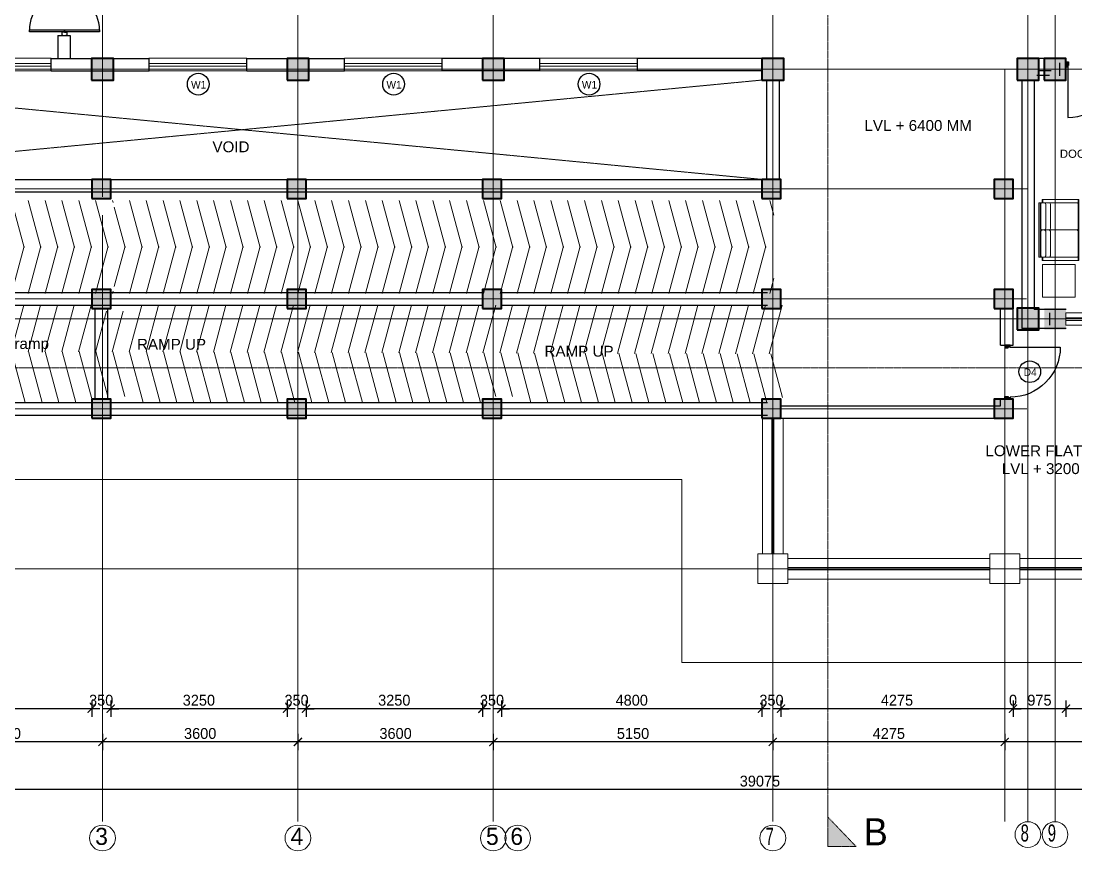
# Model space of a CAD drawing. Header units: inches. Extents: x -3071 to 2534411, y -17796 to 388172.
# Drawn here: x 1731150 to 1750585, y 290800 to 306083 of the extents above; entities that cross this region are included whole.
import ezdxf
from ezdxf.enums import TextEntityAlignment as Align

# ---------------------------------------------------------------- set-up
doc = ezdxf.new("R2010")
doc.units = ezdxf.units.IN
doc.header["$MEASUREMENT"] = 0
for name, pattern in [('ACAD_ISO08W100', [36, 24, -3, 6, -3]), ('DASHDOT2', [12.7, 6.35, -3.175, 0, -3.175]), ('DASHED', [0.75, 0.5, -0.25])]:
    doc.linetypes.add(name, pattern=pattern)
for name, color, linetype, lineweight in [('001-Archi-Opening Tags', 14, 'Continuous', 25), ('002-Archi- Opening', 90, 'Continuous', 25), ('A .4 col', 5, 'Continuous', 40), ('A 0.05 hatch', 252, 'Continuous', 5), ('A 0.09 Furniture', 30, 'Continuous', 5), ('A 0.13 dw', 3, 'Continuous', 13), ('A 0.13 IND DIM', 240, 'Continuous', 13), ('cen', 50, 'ACAD_ISO08W100', 5), ('DIM', 161, 'Continuous', 15), ('dotted line', 1, 'DASHED', 9), ('Grid Tag', 6, 'Continuous', 20), ('p1 walls stone outline', 4, 'Continuous', 30), ('section', 6, 'DASHDOT2', 20), ('text', 7, 'Continuous', 25)]:
    doc.layers.add(name, color=color, linetype=linetype, lineweight=lineweight)
doc.styles.add('AERIAL', font='arial.ttf', dxfattribs={"height": 10})
doc.styles.add('Archi 100', font='GOTHIC.TTF', dxfattribs={"height": 200})
doc.styles.add('CG', font='GOTHIC.TTF', dxfattribs={"height": 40})
doc.styles.get("Standard").update_dxf_attribs({"font": 'GOTHIC.TTF'})
doc.dimstyles.new('Archi 100', dxfattribs={"dimtxt": 200, "dimasz": 150, "dimexe": 150, "dimexo": 300, "dimgap": 50, "dimtad": 1, "dimdec": 0, "dimrnd": 5, "dimzin": 0, "dimdsep": 46, "dimtxsty": 'Archi 100', "dimblk": 'ARCHTICK', "dimcen": 0.09, "dimdle": 150, "dimclrd": 256, "dimclre": 256, "dimclrt": 256, "dimadec": 0, "dimazin": 0, "dimtfac": 1, "dimtdec": 0, "dimtix": 1, "dimtofl": 0, "dimtmove": 0, "dimatfit": 3, "dimfxl": 150, "dimfxlon": 1, "dimtolj": 1, "dimtzin": 0, "dimlwd": -1, "dimlwe": -1, "dimarcsym": 0})

# ---------------------------------------------------------------- blocks, each defined once
blk = doc.blocks.new('W2')
at = {"layer": 'A 0.13 dw'}
for points in [[(143910, 195589), (143910, 195359), (142110, 195359), (142110, 195589)], [(142110, 195446), (143910, 195446), (143910, 195496), (142110, 195496)]]:
    blk.add_lwpolyline(points, close=True, dxfattribs=at)
blk = doc.blocks.new('grid')
at = {"layer": 'Grid Tag', "linetype": 'Continuous', "ltscale": 30}
blk.add_circle((51, 48), 264, dxfattribs=at)
blk.add_attdef('GRID', (-143, -93), '', height=200)
blk = doc.blocks.new('OT DOOR')
for points in [[(-2, 1433), (-644, 1433, 0.014338), (-646, 1396), (-2, 1396)], [(-1, 1433, 0.146678), (1, 1433), (1, 1396), (-1, 1396)], [(3, 1435, 0.146678), (2, 1436), (40, 1436), (40, 1435)], [(644, 1433), (2, 1433), (2, 1396), (646, 1396, 0.014338)], [(-2, 67), (-644, 67, -0.014338), (-646, 104), (-2, 104)], [(-1, 67, -0.146678), (1, 67), (1, 104), (-1, 104)], [(644, 67), (2, 67), (2, 104), (646, 104, -0.014338)], [(3, 65, -0.146678), (2, 64), (40, 64), (40, 65)]]:
    blk.add_lwpolyline(points, format="xyb", close=True)
for points in [[(40, 1500), (40, 1488), (50, 1488), (50, 1437), (-10, 1437), (-10, 1437), (-50, 1437), (-50, 1488), (-40, 1488), (-40, 1500), (40, 1500)], [(40, 0), (40, 12), (50, 12), (50, 63), (-50, 63), (-50, 63), (-50, 63), (-50, 12), (-40, 12), (-40, 0), (40, 0)]]:
    blk.add_lwpolyline(points)
for centre, radius in [((1, 1435), 2.22), ((1, 1435), 0.933), ((1, 65), 2.22), ((1, 65), 0.933)]:
    blk.add_circle(centre, radius)
for centre, start, end in [((0, 1396), 180, 0), ((0, 104), 0, 180)]:
    blk.add_arc(centre, 646, start, end)
blk = doc.blocks.new('*U658')
at = {"ltscale": 100}
for points in [[(5, 50), (5, -50), (55, -50), (55, 15), (40, 15), (40, 50)], [(995, 50), (995, -50), (945, -50), (945, 15), (960, 15), (960, 50)]]:
    blk.add_hatch(color=256, dxfattribs=at).paths.add_polyline_path(points)
blk.add_lwpolyline([(43, 50), (43, 964, -0.414214), (957, 50)], format="xyb", dxfattribs=at)
for points in [[(5, 50), (5, -50), (55, -50), (55, 15), (40, 15), (40, 50)], [(995, 50), (995, -50), (945, -50), (945, 15), (960, 15), (960, 50)]]:
    blk.add_lwpolyline(points, close=True)
blk = doc.blocks.new('sofa 2 person')
at = {"linetype": 'Continuous'}
for points in [[(-562, 62), (-500, 62, 0.414214), (-475, 37), (-25, 37, 0.414214), (0, 62, 0.414214), (25, 37), (475, 37, 0.414214), (500, 62), (562, 62), (562, 737), (-562, 737)], [(-500, 700, -0.414214), (-475, 725), (-25, 725, -0.414214), (0, 700, -0.414214), (25, 725), (475, 725, -0.414214), (500, 700)], [(-500, 187, -0.414214), (-475, 212), (-25, 212, -0.414214), (0, 187, -0.414214), (25, 212), (475, 212, -0.414214), (500, 187)], [(500, 100, 0.414214), (475, 125), (25, 125, 0.414214), (0, 100, 0.414214), (-25, 125), (-475, 125, 0.414214), (-500, 100)]]:
    blk.add_lwpolyline(points, format="xyb", dxfattribs=at)
for points in [[(-562, 62), (-562, 737)], [(500, 700), (500, 700)], [(0, 187), (0, 187)], [(0, 100), (0, 100)], [(500, 187), (500, 187)], [(500, 100), (500, 100)]]:
    blk.add_lwpolyline(points, close=True, dxfattribs=at)
for points in [[(-562, 725), (-500, 725)], [(500, 737), (500, 0), (-500, 0), (-500, 737)], [(0, 700), (0, 62)], [(562, 725), (500, 725)], [(-562, 75), (-500, 75)], [(-500, 25), (500, 25)], [(562, 75), (500, 75)]]:
    blk.add_lwpolyline(points, dxfattribs=at)
blk = doc.blocks.new('window tag')
blk.add_circle((0, 0), 200)
at = {"style": 'Archi 100', "flags": 1}
for tag, p in [('WIDTH', (15, 174.5)), ('HEIGHT', (-4.5, -348.5))]:
    blk.add_attdef(tag, p, '', height=200, dxfattribs=at)
at = {"style": 'Archi 100'}
blk.add_attdef('SYMBOL', text='', height=200, dxfattribs=at).set_placement((8, -10.5), align=Align.MIDDLE_CENTER)
blk = doc.blocks.new('_ArchTick')
at = {"color": 0, "linetype": 'ByBlock', "const_width": 0.15}
blk.add_lwpolyline([(-0.5, -0.5), (0.5, 0.5)], dxfattribs=at)
blk = doc.blocks.new('*D1659')
at = {"transparency": 16777216}
for p, q in [((1750401, 293569), (1750401, 293269)), ((1752201, 293569), (1752201, 293269)), ((1752351, 293419), (1750251, 293419))]:
    blk.add_line(p, q, dxfattribs=at)
at = {"layer": 'Defpoints', "color": 0, "transparency": 16777216}
for p in [(1750401, 300482), (1752201, 300482), (1750401, 293419)]:
    blk.add_point(p, dxfattribs=at)
at = {"transparency": 16777216, "xscale": 150, "yscale": 150, "zscale": 150, "rotation": 180}
blk.add_blockref('_ArchTick', (1750401, 293419), dxfattribs=at)
at = {"transparency": 16777216, "xscale": 150, "yscale": 150, "zscale": 150}
blk.add_blockref('_ArchTick', (1752201, 293419), dxfattribs=at)
at = {"transparency": 16777216, "insert": (1751301, 293574), "char_height": 200, "attachment_point": 5, "style": 'Archi 100'}
blk.add_mtext('\\A1;1800', dxfattribs=at)
blk = doc.blocks.new('*D1660')
at = {"transparency": 16777216}
for p, q in [((1749426, 293569), (1749426, 293269)), ((1750401, 293569), (1750401, 293269)), ((1750551, 293419), (1749276, 293419))]:
    blk.add_line(p, q, dxfattribs=at)
at = {"layer": 'Defpoints', "color": 0, "transparency": 16777216}
for p in [(1750401, 300482), (1749426, 298767), (1749426, 293419)]:
    blk.add_point(p, dxfattribs=at)
at = {"transparency": 16777216, "xscale": 150, "yscale": 150, "zscale": 150, "rotation": 180}
blk.add_blockref('_ArchTick', (1749426, 293419), dxfattribs=at)
at = {"transparency": 16777216, "xscale": 150, "yscale": 150, "zscale": 150}
blk.add_blockref('_ArchTick', (1750401, 293419), dxfattribs=at)
at = {"transparency": 16777216, "insert": (1749913, 293574), "char_height": 200, "attachment_point": 5, "style": 'Archi 100'}
blk.add_mtext('\\A1;975', dxfattribs=at)
blk = doc.blocks.new('*D1661')
at = {"transparency": 16777216}
for p, q in [((1749426, 293569), (1749426, 293269)), ((1749426, 293569), (1749426, 293269)), ((1749426, 293419), (1749276, 293419)), ((1749426, 293419), (1749576, 293419))]:
    blk.add_line(p, q, dxfattribs=at)
at = {"layer": 'Defpoints', "color": 0, "transparency": 16777216}
for p in [(1749426, 298767), (1749426, 298767), (1749426, 293419)]:
    blk.add_point(p, dxfattribs=at)
at = {"transparency": 16777216, "xscale": 150, "yscale": 150, "zscale": 150}
blk.add_blockref('_ArchTick', (1749426, 293419), dxfattribs=at)
at = {"transparency": 16777216, "xscale": 150, "yscale": 150, "zscale": 150, "rotation": 180}
blk.add_blockref('_ArchTick', (1749426, 293419), dxfattribs=at)
at = {"transparency": 16777216, "insert": (1749426, 293574), "char_height": 200, "attachment_point": 5, "style": 'Archi 100'}
blk.add_mtext('\\A1;0', dxfattribs=at)
blk = doc.blocks.new('*D1662')
at = {"transparency": 16777216}
for p, q in [((1745151, 293569), (1745151, 293269)), ((1749426, 293569), (1749426, 293269)), ((1749576, 293419), (1745001, 293419))]:
    blk.add_line(p, q, dxfattribs=at)
at = {"layer": 'Defpoints', "color": 0, "transparency": 16777216}
for p in [(1745151, 298767), (1749426, 298767), (1745151, 293419)]:
    blk.add_point(p, dxfattribs=at)
at = {"transparency": 16777216, "xscale": 150, "yscale": 150, "zscale": 150, "rotation": 180}
blk.add_blockref('_ArchTick', (1745151, 293419), dxfattribs=at)
at = {"transparency": 16777216, "xscale": 150, "yscale": 150, "zscale": 150}
blk.add_blockref('_ArchTick', (1749426, 293419), dxfattribs=at)
at = {"transparency": 16777216, "insert": (1747288, 293574), "char_height": 200, "attachment_point": 5, "style": 'Archi 100'}
blk.add_mtext('\\A1;4275', dxfattribs=at)
blk = doc.blocks.new('*D1663')
at = {"transparency": 16777216}
for p, q in [((1744801, 293569), (1744801, 293269)), ((1745151, 293569), (1745151, 293269)), ((1744801, 293419), (1744651, 293419)), ((1745151, 293419), (1745301, 293419))]:
    blk.add_line(p, q, dxfattribs=at)
at = {"layer": 'Defpoints', "color": 0, "transparency": 16777216}
for p in [(1744801, 298767), (1745151, 298767), (1744801, 293419)]:
    blk.add_point(p, dxfattribs=at)
at = {"transparency": 16777216, "xscale": 150, "yscale": 150, "zscale": 150}
blk.add_blockref('_ArchTick', (1744801, 293419), dxfattribs=at)
at = {"transparency": 16777216, "xscale": 150, "yscale": 150, "zscale": 150, "rotation": 180}
blk.add_blockref('_ArchTick', (1745151, 293419), dxfattribs=at)
at = {"transparency": 16777216, "insert": (1744976, 293574), "char_height": 200, "attachment_point": 5, "style": 'Archi 100'}
blk.add_mtext('\\A1;350', dxfattribs=at)
blk = doc.blocks.new('*D1664')
at = {"transparency": 16777216}
for p, q in [((1740001, 293569), (1740001, 293269)), ((1744801, 293569), (1744801, 293269)), ((1744951, 293419), (1739851, 293419))]:
    blk.add_line(p, q, dxfattribs=at)
at = {"layer": 'Defpoints', "color": 0, "transparency": 16777216}
for p in [(1740001, 298767), (1744801, 298767), (1740001, 293419)]:
    blk.add_point(p, dxfattribs=at)
at = {"transparency": 16777216, "xscale": 150, "yscale": 150, "zscale": 150, "rotation": 180}
blk.add_blockref('_ArchTick', (1740001, 293419), dxfattribs=at)
at = {"transparency": 16777216, "xscale": 150, "yscale": 150, "zscale": 150}
blk.add_blockref('_ArchTick', (1744801, 293419), dxfattribs=at)
at = {"transparency": 16777216, "insert": (1742401, 293574), "char_height": 200, "attachment_point": 5, "style": 'Archi 100'}
blk.add_mtext('\\A1;4800', dxfattribs=at)
blk = doc.blocks.new('*D1665')
at = {"transparency": 16777216}
for p, q in [((1739651, 293569), (1739651, 293269)), ((1740001, 293569), (1740001, 293269)), ((1739651, 293419), (1739501, 293419)), ((1740001, 293419), (1740151, 293419))]:
    blk.add_line(p, q, dxfattribs=at)
at = {"layer": 'Defpoints', "color": 0, "transparency": 16777216}
for p in [(1739651, 298767), (1740001, 298767), (1739651, 293419)]:
    blk.add_point(p, dxfattribs=at)
at = {"transparency": 16777216, "xscale": 150, "yscale": 150, "zscale": 150}
blk.add_blockref('_ArchTick', (1739651, 293419), dxfattribs=at)
at = {"transparency": 16777216, "xscale": 150, "yscale": 150, "zscale": 150, "rotation": 180}
blk.add_blockref('_ArchTick', (1740001, 293419), dxfattribs=at)
at = {"transparency": 16777216, "insert": (1739826, 293574), "char_height": 200, "attachment_point": 5, "style": 'Archi 100'}
blk.add_mtext('\\A1;350', dxfattribs=at)
blk = doc.blocks.new('*D1666')
at = {"transparency": 16777216}
for p, q in [((1736401, 293569), (1736401, 293269)), ((1739651, 293569), (1739651, 293269)), ((1739801, 293419), (1736251, 293419))]:
    blk.add_line(p, q, dxfattribs=at)
at = {"layer": 'Defpoints', "color": 0, "transparency": 16777216}
for p in [(1736401, 298767), (1739651, 298767), (1736401, 293419)]:
    blk.add_point(p, dxfattribs=at)
at = {"transparency": 16777216, "xscale": 150, "yscale": 150, "zscale": 150, "rotation": 180}
blk.add_blockref('_ArchTick', (1736401, 293419), dxfattribs=at)
at = {"transparency": 16777216, "xscale": 150, "yscale": 150, "zscale": 150}
blk.add_blockref('_ArchTick', (1739651, 293419), dxfattribs=at)
at = {"transparency": 16777216, "insert": (1738026, 293574), "char_height": 200, "attachment_point": 5, "style": 'Archi 100'}
blk.add_mtext('\\A1;3250', dxfattribs=at)
blk = doc.blocks.new('*D1667')
at = {"transparency": 16777216}
for p, q in [((1736051, 293569), (1736051, 293269)), ((1736401, 293569), (1736401, 293269)), ((1736051, 293419), (1735901, 293419)), ((1736401, 293419), (1736551, 293419))]:
    blk.add_line(p, q, dxfattribs=at)
at = {"layer": 'Defpoints', "color": 0, "transparency": 16777216}
for p in [(1736051, 298767), (1736401, 298767), (1736051, 293419)]:
    blk.add_point(p, dxfattribs=at)
at = {"transparency": 16777216, "xscale": 150, "yscale": 150, "zscale": 150}
blk.add_blockref('_ArchTick', (1736051, 293419), dxfattribs=at)
at = {"transparency": 16777216, "xscale": 150, "yscale": 150, "zscale": 150, "rotation": 180}
blk.add_blockref('_ArchTick', (1736401, 293419), dxfattribs=at)
at = {"transparency": 16777216, "insert": (1736226, 293574), "char_height": 200, "attachment_point": 5, "style": 'Archi 100'}
blk.add_mtext('\\A1;350', dxfattribs=at)
blk = doc.blocks.new('*D1668')
at = {"transparency": 16777216}
for p, q in [((1732801, 293569), (1732801, 293269)), ((1736051, 293569), (1736051, 293269)), ((1736201, 293419), (1732651, 293419))]:
    blk.add_line(p, q, dxfattribs=at)
at = {"layer": 'Defpoints', "color": 0, "transparency": 16777216}
for p in [(1732801, 298767), (1736051, 298767), (1732801, 293419)]:
    blk.add_point(p, dxfattribs=at)
at = {"transparency": 16777216, "xscale": 150, "yscale": 150, "zscale": 150, "rotation": 180}
blk.add_blockref('_ArchTick', (1732801, 293419), dxfattribs=at)
at = {"transparency": 16777216, "xscale": 150, "yscale": 150, "zscale": 150}
blk.add_blockref('_ArchTick', (1736051, 293419), dxfattribs=at)
at = {"transparency": 16777216, "insert": (1734426, 293574), "char_height": 200, "attachment_point": 5, "style": 'Archi 100'}
blk.add_mtext('\\A1;3250', dxfattribs=at)
blk = doc.blocks.new('*D1669')
at = {"transparency": 16777216}
for p, q in [((1732451, 293569), (1732451, 293269)), ((1732801, 293569), (1732801, 293269)), ((1732451, 293419), (1732301, 293419)), ((1732801, 293419), (1732951, 293419))]:
    blk.add_line(p, q, dxfattribs=at)
at = {"layer": 'Defpoints', "color": 0, "transparency": 16777216}
for p in [(1732451, 298767), (1732801, 298767), (1732451, 293419)]:
    blk.add_point(p, dxfattribs=at)
at = {"transparency": 16777216, "xscale": 150, "yscale": 150, "zscale": 150}
blk.add_blockref('_ArchTick', (1732451, 293419), dxfattribs=at)
at = {"transparency": 16777216, "xscale": 150, "yscale": 150, "zscale": 150, "rotation": 180}
blk.add_blockref('_ArchTick', (1732801, 293419), dxfattribs=at)
at = {"transparency": 16777216, "insert": (1732626, 293574), "char_height": 200, "attachment_point": 5, "style": 'Archi 100'}
blk.add_mtext('\\A1;350', dxfattribs=at)
blk = doc.blocks.new('*D1670')
at = {"transparency": 16777216}
for p, q in [((1728051, 293569), (1728051, 293269)), ((1732451, 293569), (1732451, 293269)), ((1732601, 293419), (1727901, 293419))]:
    blk.add_line(p, q, dxfattribs=at)
at = {"layer": 'Defpoints', "color": 0, "transparency": 16777216}
for p in [(1728051, 298767), (1732451, 298767), (1728051, 293419)]:
    blk.add_point(p, dxfattribs=at)
at = {"transparency": 16777216, "xscale": 150, "yscale": 150, "zscale": 150, "rotation": 180}
blk.add_blockref('_ArchTick', (1728051, 293419), dxfattribs=at)
at = {"transparency": 16777216, "xscale": 150, "yscale": 150, "zscale": 150}
blk.add_blockref('_ArchTick', (1732451, 293419), dxfattribs=at)
at = {"transparency": 16777216, "insert": (1730251, 293574), "char_height": 200, "attachment_point": 5, "style": 'Archi 100'}
blk.add_mtext('\\A1;4400', dxfattribs=at)
blk = doc.blocks.new('*D1677')
at = {"transparency": 16777216}
for p, q in [((1749275, 292956), (1749275, 292656)), ((1753300, 292956), (1753300, 292656)), ((1753450, 292806), (1749125, 292806))]:
    blk.add_line(p, q, dxfattribs=at)
at = {"layer": 'Defpoints', "color": 0, "transparency": 16777216}
for p in [(1749275, 295997), (1753300, 295997), (1749275, 292806)]:
    blk.add_point(p, dxfattribs=at)
at = {"transparency": 16777216, "xscale": 150, "yscale": 150, "zscale": 150, "rotation": 180}
blk.add_blockref('_ArchTick', (1749275, 292806), dxfattribs=at)
at = {"transparency": 16777216, "xscale": 150, "yscale": 150, "zscale": 150}
blk.add_blockref('_ArchTick', (1753300, 292806), dxfattribs=at)
at = {"transparency": 16777216, "insert": (1751288, 292961), "char_height": 200, "attachment_point": 5, "style": 'Archi 100'}
blk.add_mtext('\\A1;4025', dxfattribs=at)
blk = doc.blocks.new('*D1678')
at = {"transparency": 16777216}
for p, q in [((1745000, 292956), (1745000, 292656)), ((1749275, 292956), (1749275, 292656)), ((1749425, 292806), (1744850, 292806))]:
    blk.add_line(p, q, dxfattribs=at)
at = {"layer": 'Defpoints', "color": 0, "transparency": 16777216}
for p in [(1745000, 295997), (1749275, 295997), (1745000, 292806)]:
    blk.add_point(p, dxfattribs=at)
at = {"transparency": 16777216, "xscale": 150, "yscale": 150, "zscale": 150, "rotation": 180}
blk.add_blockref('_ArchTick', (1745000, 292806), dxfattribs=at)
at = {"transparency": 16777216, "xscale": 150, "yscale": 150, "zscale": 150}
blk.add_blockref('_ArchTick', (1749275, 292806), dxfattribs=at)
at = {"transparency": 16777216, "insert": (1747138, 292961), "char_height": 200, "attachment_point": 5, "style": 'Archi 100'}
blk.add_mtext('\\A1;4275', dxfattribs=at)
blk = doc.blocks.new('*D1679')
at = {"transparency": 16777216}
for p, q in [((1739850, 292956), (1739850, 292656)), ((1745000, 292956), (1745000, 292656)), ((1745150, 292806), (1739700, 292806))]:
    blk.add_line(p, q, dxfattribs=at)
at = {"layer": 'Defpoints', "color": 0, "transparency": 16777216}
for p in [(1739850, 295997), (1745000, 295997), (1739850, 292806)]:
    blk.add_point(p, dxfattribs=at)
at = {"transparency": 16777216, "xscale": 150, "yscale": 150, "zscale": 150, "rotation": 180}
blk.add_blockref('_ArchTick', (1739850, 292806), dxfattribs=at)
at = {"transparency": 16777216, "xscale": 150, "yscale": 150, "zscale": 150}
blk.add_blockref('_ArchTick', (1745000, 292806), dxfattribs=at)
at = {"transparency": 16777216, "insert": (1742425, 292961), "char_height": 200, "attachment_point": 5, "style": 'Archi 100'}
blk.add_mtext('\\A1;5150', dxfattribs=at)
blk = doc.blocks.new('*D1680')
at = {"transparency": 16777216}
for p, q in [((1736250, 292956), (1736250, 292656)), ((1739850, 292956), (1739850, 292656)), ((1740000, 292806), (1736100, 292806))]:
    blk.add_line(p, q, dxfattribs=at)
at = {"layer": 'Defpoints', "color": 0, "transparency": 16777216}
for p in [(1736250, 295997), (1739850, 295997), (1736250, 292806)]:
    blk.add_point(p, dxfattribs=at)
at = {"transparency": 16777216, "xscale": 150, "yscale": 150, "zscale": 150, "rotation": 180}
blk.add_blockref('_ArchTick', (1736250, 292806), dxfattribs=at)
at = {"transparency": 16777216, "xscale": 150, "yscale": 150, "zscale": 150}
blk.add_blockref('_ArchTick', (1739850, 292806), dxfattribs=at)
at = {"transparency": 16777216, "insert": (1738050, 292961), "char_height": 200, "attachment_point": 5, "style": 'Archi 100'}
blk.add_mtext('\\A1;3600', dxfattribs=at)
blk = doc.blocks.new('*D1681')
at = {"transparency": 16777216}
for p, q in [((1732650, 292956), (1732650, 292656)), ((1736250, 292956), (1736250, 292656)), ((1736400, 292806), (1732500, 292806))]:
    blk.add_line(p, q, dxfattribs=at)
at = {"layer": 'Defpoints', "color": 0, "transparency": 16777216}
for p in [(1732650, 295997), (1736250, 295997), (1732650, 292806)]:
    blk.add_point(p, dxfattribs=at)
at = {"transparency": 16777216, "xscale": 150, "yscale": 150, "zscale": 150, "rotation": 180}
blk.add_blockref('_ArchTick', (1732650, 292806), dxfattribs=at)
at = {"transparency": 16777216, "xscale": 150, "yscale": 150, "zscale": 150}
blk.add_blockref('_ArchTick', (1736250, 292806), dxfattribs=at)
at = {"transparency": 16777216, "insert": (1734450, 292961), "char_height": 200, "attachment_point": 5, "style": 'Archi 100'}
blk.add_mtext('\\A1;3600', dxfattribs=at)
blk = doc.blocks.new('*D1682')
at = {"transparency": 16777216}
for p, q in [((1729050, 292956), (1729050, 292656)), ((1732650, 292956), (1732650, 292656)), ((1732800, 292806), (1728900, 292806))]:
    blk.add_line(p, q, dxfattribs=at)
at = {"layer": 'Defpoints', "color": 0, "transparency": 16777216}
for p in [(1729050, 295997), (1732650, 295997), (1729050, 292806)]:
    blk.add_point(p, dxfattribs=at)
at = {"transparency": 16777216, "xscale": 150, "yscale": 150, "zscale": 150, "rotation": 180}
blk.add_blockref('_ArchTick', (1729050, 292806), dxfattribs=at)
at = {"transparency": 16777216, "xscale": 150, "yscale": 150, "zscale": 150}
blk.add_blockref('_ArchTick', (1732650, 292806), dxfattribs=at)
at = {"transparency": 16777216, "insert": (1730850, 292961), "char_height": 200, "attachment_point": 5, "style": 'Archi 100'}
blk.add_mtext('\\A1;3600', dxfattribs=at)
blk = doc.blocks.new('*D1274')
at = {"transparency": 16777216}
for p, q in [((1764450, 291929), (1725076, 291929)), ((1725226, 292079), (1725226, 291779)), ((1764300, 292079), (1764300, 291779))]:
    blk.add_line(p, q, dxfattribs=at)
at = {"layer": 'Defpoints', "color": 0, "transparency": 16777216}
for p in [(1764300, 300397), (1725226, 298742), (1725226, 291929)]:
    blk.add_point(p, dxfattribs=at)
at = {"transparency": 16777216, "xscale": 150, "yscale": 150, "zscale": 150, "rotation": 180}
blk.add_blockref('_ArchTick', (1725226, 291929), dxfattribs=at)
at = {"transparency": 16777216, "xscale": 150, "yscale": 150, "zscale": 150}
blk.add_blockref('_ArchTick', (1764300, 291929), dxfattribs=at)
at = {"transparency": 16777216, "insert": (1744763, 292084), "char_height": 200, "attachment_point": 5, "style": 'Archi 100'}
blk.add_mtext('\\A1;39075', dxfattribs=at)

msp = doc.modelspace()

# ---------------------------------------------------------------- hatches: boundary and pattern name
at = {"layer": 'A .4 col', "linetype": 'Continuous'}
h = msp.add_hatch(color=256, dxfattribs=at)
h.dxf.hatch_style = 1
h.paths.add_polyline_path([(1732450.46, 304996.78), (1732850.46, 304996.78), (1732850.46, 305396.78), (1732450.46, 305396.78)])
h = msp.add_hatch(color=256, dxfattribs=at)
h.dxf.hatch_style = 1
h.paths.add_polyline_path([(1736050.46, 304996.78), (1736450.46, 304996.78), (1736450.46, 305396.78), (1736050.46, 305396.78)])
h = msp.add_hatch(color=256, dxfattribs=at)
h.dxf.hatch_style = 1
h.paths.add_polyline_path([(1739650.46, 304996.78), (1740050.46, 304996.78), (1740050.46, 305396.78), (1739650.46, 305396.78)])
h = msp.add_hatch(color=256, dxfattribs=at)
h.dxf.hatch_style = 1
h.paths.add_polyline_path([(1744800.46, 304996.78), (1745200.46, 304996.78), (1745200.46, 305396.78), (1744800.46, 305396.78)])
h = msp.add_hatch(color=256, dxfattribs=at)
h.dxf.hatch_style = 1
h.paths.add_polyline_path([(1749500.46, 304996.78), (1749900.46, 304996.78), (1749900.46, 305396.78), (1749500.46, 305396.78)])
h = msp.add_hatch(color=256, dxfattribs=at)
h.dxf.hatch_style = 1
h.paths.add_polyline_path([(1750000.46, 304996.78), (1750400.46, 304996.78), (1750400.46, 305396.78), (1750000.46, 305396.78)])
h = msp.add_hatch(color=256, dxfattribs=at)
h.dxf.hatch_style = 1
h.paths.add_polyline_path([(1732450.61, 302816.78), (1732800.61, 302816.78), (1732800.61, 303166.78), (1732450.61, 303166.78)])
h = msp.add_hatch(color=256, dxfattribs=at)
h.dxf.hatch_style = 1
h.paths.add_polyline_path([(1736050.61, 302816.78), (1736400.61, 302816.78), (1736400.61, 303166.78), (1736050.61, 303166.78)])
h = msp.add_hatch(color=256, dxfattribs=at)
h.dxf.hatch_style = 1
h.paths.add_polyline_path([(1739650.61, 302816.78), (1740000.61, 302816.78), (1740000.61, 303166.78), (1739650.61, 303166.78)])
h = msp.add_hatch(color=256, dxfattribs=at)
h.dxf.hatch_style = 1
h.paths.add_polyline_path([(1744800.61, 302816.78), (1745150.61, 302816.78), (1745150.61, 303166.78), (1744800.61, 303166.78)])
h = msp.add_hatch(color=256, dxfattribs=at)
h.dxf.hatch_style = 1
h.paths.add_polyline_path([(1749075.61, 302816.78), (1749425.61, 302816.78), (1749425.61, 303166.78), (1749075.61, 303166.78)])
h = msp.add_hatch(color=256, dxfattribs=at)
h.dxf.hatch_style = 1
h.paths.add_polyline_path([(1732450.61, 300791.78), (1732800.61, 300791.78), (1732800.61, 301141.78), (1732450.61, 301141.78)])
h = msp.add_hatch(color=256, dxfattribs=at)
h.dxf.hatch_style = 1
h.paths.add_polyline_path([(1736050.61, 300791.78), (1736400.61, 300791.78), (1736400.61, 301141.78), (1736050.61, 301141.78)])
h = msp.add_hatch(color=256, dxfattribs=at)
h.dxf.hatch_style = 1
h.paths.add_polyline_path([(1739650.61, 300791.78), (1740000.61, 300791.78), (1740000.61, 301141.78), (1739650.61, 301141.78)])
h = msp.add_hatch(color=256, dxfattribs=at)
h.dxf.hatch_style = 1
h.paths.add_polyline_path([(1744800.61, 300791.78), (1745150.61, 300791.78), (1745150.61, 301141.78), (1744800.61, 301141.78)])
h = msp.add_hatch(color=256, dxfattribs=at)
h.dxf.hatch_style = 1
h.paths.add_polyline_path([(1749075.61, 300791.78), (1749425.61, 300791.78), (1749425.61, 301141.78), (1749075.61, 301141.78)])
h = msp.add_hatch(color=256, dxfattribs=at)
h.dxf.hatch_style = 1
h.paths.add_polyline_path([(1749500.46, 300396.79), (1749900.46, 300396.79), (1749900.46, 300796.79), (1749500.46, 300796.79)])
h = msp.add_hatch(color=256, dxfattribs=at)
h.dxf.hatch_style = 1
h.paths.add_polyline_path([(1750000.46, 300396.79), (1750400.46, 300396.79), (1750400.46, 300796.79), (1750000.46, 300796.79)])
h = msp.add_hatch(color=256, dxfattribs=at)
h.dxf.hatch_style = 1
h.paths.add_polyline_path([(1732450.61, 298766.79), (1732800.61, 298766.79), (1732800.61, 299116.79), (1732450.61, 299116.79)])
h = msp.add_hatch(color=256, dxfattribs=at)
h.dxf.hatch_style = 1
h.paths.add_polyline_path([(1736050.61, 298766.79), (1736400.61, 298766.79), (1736400.61, 299116.79), (1736050.61, 299116.79)])
h = msp.add_hatch(color=256, dxfattribs=at)
h.dxf.hatch_style = 1
h.paths.add_polyline_path([(1739650.61, 298766.79), (1740000.61, 298766.79), (1740000.61, 299116.79), (1739650.61, 299116.79)])
h = msp.add_hatch(color=256, dxfattribs=at)
h.dxf.hatch_style = 1
h.paths.add_polyline_path([(1744800.61, 298766.79), (1745150.61, 298766.79), (1745150.61, 299116.79), (1744800.61, 299116.79)])
h = msp.add_hatch(color=256, dxfattribs=at)
h.dxf.hatch_style = 1
h.paths.add_polyline_path([(1749075.61, 298766.79), (1749425.61, 298766.79), (1749425.61, 299116.79), (1749075.61, 299116.79)])
at = {"layer": 'A 0.05 hatch'}
h = msp.add_hatch(dxfattribs=at)
h.set_pattern_fill('_USER', color=256, scale=300, angle=285, style=0, pattern_type=0)
h.set_pattern_definition([(105, (1895655.64, 448544.05), (-289.77775, -77.6457), [])])
h.paths.add_polyline_path([(1733070.43, 302779.9), (1733070.43, 302654.89), (1732845.43, 302654.89), (1732845.43, 302779.9), (1727715.42, 302779.9), (1727715.42, 301909.9), (1745020.43, 301909.9), (1745020.43, 302779.9)])
h = msp.add_hatch(dxfattribs=at)
h.set_pattern_fill('_USER', color=256, scale=300, angle=285, style=0, pattern_type=0)
h.set_pattern_definition([(255, (1895655.64, 155302.64), (-289.77775, 77.6457), [])])
h.paths.add_polyline_path([(1733070.43, 301066.79), (1733070.43, 301191.79), (1732845.43, 301191.79), (1732845.43, 301066.79), (1727715.42, 301066.79), (1727715.42, 301936.79), (1745020.43, 301936.79), (1745020.43, 301066.79)])
h = msp.add_hatch(dxfattribs=at)
h.set_pattern_fill('_USER', color=256, scale=300, angle=285, style=0, pattern_type=0)
h.set_pattern_definition([(75, (1727857.77, 299976.8), (289.778, -77.6457), [])])
h.paths.add_polyline_path([(1732850.61, 300851.51), (1732850.61, 300741.79), (1732625.61, 300741.79), (1732625.61, 300851.52), (1727872.77, 300851.79), (1727872.77, 300006.79), (1745177.77, 299954.29), (1745177.77, 300850.81), (1733182.77, 300851.49), (1733182.77, 300741.79), (1732957.77, 300741.79), (1732957.77, 300851.5)])
h = msp.add_hatch(dxfattribs=at)
h.set_pattern_fill('_USER', color=256, scale=300, angle=285, style=0, pattern_type=0)
h.set_pattern_definition([(285, (1727857.77, 300039.56), (289.778, 77.6457), [])])
h.paths.add_polyline_path([(1739877.77, 299166.79), (1740327.77, 299166.79), (1740327.77, 299056.79), (1745177.77, 299056.79), (1745177.77, 299954.29), (1727872.77, 300009.56), (1727872.77, 299056.79), (1732677.77, 299056.79), (1732677.77, 299166.79), (1733127.77, 299166.79), (1733127.77, 299056.79), (1739877.77, 299056.79)])
at = {"layer": 'section'}
msp.add_hatch(color=256, dxfattribs=at).paths.add_polyline_path([(1746535.21, 290880.84), (1746012.87, 290880.84), (1746012.87, 291424.44)])

# ---------------------------------------------------------------- linework, layer by layer
at = {"layer": 'A .4 col', "linetype": 'Continuous'}
for points in [[(1732450.46, 304996.78), (1732850.46, 304996.78), (1732850.46, 305396.78), (1732450.46, 305396.78)], [(1736050.46, 304996.78), (1736450.46, 304996.78), (1736450.46, 305396.78), (1736050.46, 305396.78)], [(1739650.46, 304996.78), (1740050.46, 304996.78), (1740050.46, 305396.78), (1739650.46, 305396.78)], [(1744800.46, 304996.78), (1745200.46, 304996.78), (1745200.46, 305396.78), (1744800.46, 305396.78)], [(1749500.46, 304996.78), (1749900.46, 304996.78), (1749900.46, 305396.78), (1749500.46, 305396.78)], [(1750000.46, 304996.78), (1750400.46, 304996.78), (1750400.46, 305396.78), (1750000.46, 305396.78)], [(1750000.46, 304996.78), (1750400.46, 304996.78), (1750400.46, 305396.78), (1750000.46, 305396.78)], [(1732450.61, 302816.78), (1732800.61, 302816.78), (1732800.61, 303166.78), (1732450.61, 303166.78)], [(1736050.61, 302816.78), (1736400.61, 302816.78), (1736400.61, 303166.78), (1736050.61, 303166.78)], [(1739650.61, 302816.78), (1740000.61, 302816.78), (1740000.61, 303166.78), (1739650.61, 303166.78)], [(1744800.61, 302816.78), (1745150.61, 302816.78), (1745150.61, 303166.78), (1744800.61, 303166.78)], [(1749075.61, 302816.78), (1749425.61, 302816.78), (1749425.61, 303166.78), (1749075.61, 303166.78)], [(1732450.61, 300791.78), (1732800.61, 300791.78), (1732800.61, 301141.78), (1732450.61, 301141.78)], [(1736050.61, 300791.78), (1736400.61, 300791.78), (1736400.61, 301141.78), (1736050.61, 301141.78)], [(1739650.61, 300791.78), (1740000.61, 300791.78), (1740000.61, 301141.78), (1739650.61, 301141.78)], [(1744800.61, 300791.78), (1745150.61, 300791.78), (1745150.61, 301141.78), (1744800.61, 301141.78)], [(1749075.61, 300791.78), (1749425.61, 300791.78), (1749425.61, 301141.78), (1749075.61, 301141.78)], [(1749500.46, 300396.79), (1749900.46, 300396.79), (1749900.46, 300796.79), (1749500.46, 300796.79)], [(1732450.61, 298766.79), (1732800.61, 298766.79), (1732800.61, 299116.79), (1732450.61, 299116.79)], [(1736050.61, 298766.79), (1736400.61, 298766.79), (1736400.61, 299116.79), (1736050.61, 299116.79)], [(1739650.61, 298766.79), (1740000.61, 298766.79), (1740000.61, 299116.79), (1739650.61, 299116.79)], [(1744800.61, 298766.79), (1745150.61, 298766.79), (1745150.61, 299116.79), (1744800.61, 299116.79)], [(1749075.61, 298766.79), (1749425.61, 298766.79), (1749425.61, 299116.79), (1749075.61, 299116.79)]]:
    msp.add_lwpolyline(points, close=True, dxfattribs=at)
at = {"layer": 'A 0.09 Furniture', "linetype": 'Continuous'}
msp.add_lwpolyline([(1749968.29, 301000.78), (1749968.29, 301600.78), (1750568.29, 301600.78), (1750568.29, 301000.78)], close=True, dxfattribs=at)
at = {"layer": 'cen', "ltscale": 2}
for p, q in [((1732650.46, 317019.35), (1732650.46, 302846.78)), ((1736250.46, 317019.35), (1736250.46, 291342.14)), ((1739850.46, 317019.35), (1739850.46, 291342.14)), ((1745000.46, 317019.35), (1745000.46, 291342.14)), ((1749700.46, 317019.35), (1749700.46, 291342.14)), ((1750200.46, 317019.35), (1750200.46, 291342.14)), ((1768615.46, 305196.78), (1720935.46, 305196.78)), ((1749275.46, 305196.78), (1749275.46, 291342.14)), ((1749703.38, 302991.78), (1724678.57, 302991.78)), ((1732650.46, 302506.78), (1732650.46, 291342.14)), ((1749675.61, 300966.79), (1724678.57, 300966.79)), ((1768615.46, 300596.79), (1720935.46, 300596.79)), ((1749680.61, 298941.79), (1724678.57, 298941.79)), ((1757175.46, 295996.79), (1720935.46, 295996.79))]:
    msp.add_line(p, q, dxfattribs=at)
at = {"layer": 'DIM'}
for p, q in [((1744810.46, 296271.79), (1744810.46, 298766.79)), ((1745190.46, 296271.79), (1745190.46, 298766.79)), ((1749000.46, 296186.74), (1745275.46, 296186.79)), ((1753025.46, 296186.79), (1749550.46, 296186.79)), ((1749000.46, 295806.74), (1745275.46, 295806.79)), ((1753025.46, 295806.79), (1749550.46, 295806.79))]:
    msp.add_line(p, q, dxfattribs=at)
msp.add_lwpolyline([(1744980.46, 298766.79), (1744980.46, 296271.79), (1745020.46, 296271.79), (1745020.46, 298766.79)], dxfattribs=at)
for points in [[(1744725.46, 295721.79), (1745275.46, 295721.79), (1745275.46, 296271.79), (1744725.46, 296271.79)], [(1749000.46, 295721.79), (1749550.46, 295721.79), (1749550.46, 296271.79), (1749000.46, 296271.79)], [(1749000.46, 295976.74), (1749000.46, 296016.74), (1745275.46, 296016.79), (1745275.46, 295976.79)], [(1753025.46, 295976.79), (1753025.46, 296016.79), (1749550.46, 296016.79), (1749550.46, 295976.79)]]:
    msp.add_lwpolyline(points, close=True, dxfattribs=at)
at = {"layer": 'dotted line', "linetype": 'Continuous', "ltscale": 1000}
msp.add_lwpolyline([(1749900.46, 313712.56), (1765115.46, 313712.56), (1765115.46, 294266.74), (1743325.46, 294266.74), (1743325.46, 297641.79), (1724123.66, 297641.79), (1724123.66, 313711.79), (1744800.46, 313711.79)], dxfattribs=at)
at = {"layer": 'p1 walls stone outline'}
for p, q in [((1731825.46, 305815.15), (1732055.46, 305815.15)), ((1731825.46, 305815.15), (1731825.46, 305396.78)), ((1732055.46, 305815.15), (1732055.46, 305396.78)), ((1731706.96, 305396.78), (1733507.08, 305396.78)), ((1731706.96, 305166.78), (1731706.96, 305396.78)), ((1733506.96, 305167.02), (1733506.96, 305396.78)), ((1735306.96, 305396.78), (1736050.46, 305396.78)), ((1735306.96, 305166.78), (1735306.96, 305396.78)), ((1735351.02, 305396.78), (1737106.96, 305396.78)), ((1737106.96, 305166.78), (1737106.96, 305396.78)), ((1740707.08, 305396.78), (1738906.96, 305396.78)), ((1738906.96, 305166.78), (1738906.96, 305396.78)), ((1740706.96, 305167.02), (1740706.96, 305396.78)), ((1744800.46, 305396.78), (1742506.96, 305396.78)), ((1742506.96, 305166.78), (1742506.96, 305396.78)), ((1750130.31, 305396.78), (1749900.46, 305396.78)), ((1750000.46, 305396.78), (1750000.46, 305166.78)), ((1731706.96, 305166.78), (1733507.08, 305166.78)), ((1735306.96, 305166.78), (1736050.46, 305166.78)), ((1735351.02, 305166.78), (1737106.96, 305166.78)), ((1740707.08, 305166.78), (1738906.96, 305166.78)), ((1744800.46, 305166.78), (1742506.96, 305166.78)), ((1750130.31, 305166.78), (1749898.6, 305166.78)), ((1750287.09, 305076.85), (1750287.09, 305311.78)), ((1744885.46, 304996.78), (1744885.46, 303166.78)), ((1745115.46, 304996.78), (1745115.46, 303166.78)), ((1749585.46, 304996.78), (1749585.46, 300421.78)), ((1749815.46, 304996.78), (1749815.46, 300771.78)), ((1750100.46, 305081.78), (1749862.96, 305081.78)), ((1725310.61, 303166.78), (1745150.61, 303166.78)), ((1725540.61, 302936.78), (1745150.61, 302936.78)), ((1732510.61, 302816.78), (1732510.61, 302816.78)), ((1732740.61, 302816.78), (1732510.61, 302816.78)), ((1732740.61, 302816.78), (1732510.61, 302816.78)), ((1732740.61, 302816.78), (1732740.61, 302816.78)), ((1725540.61, 301081.79), (1734900.61, 301081.79)), ((1732800.61, 301081.79), (1739650.61, 301081.79)), ((1740000.61, 301081.78), (1741200.61, 301081.78)), ((1740000.61, 301081.78), (1744800.61, 301081.78)), ((1743225.49, 301081.79), (1744900.61, 301081.78)), ((1743225.49, 301081.79), (1744800.61, 301081.78)), ((1725540.61, 300851.79), (1734900.61, 300851.79)), ((1732800.61, 300851.79), (1739650.61, 300851.79)), ((1740000.61, 300851.78), (1744800.61, 300851.78)), ((1743225.49, 300851.79), (1744900.61, 300851.78)), ((1732510.61, 300791.78), (1732510.61, 299116.79)), ((1732740.61, 300791.78), (1732740.61, 299116.79)), ((1750405.73, 300771.78), (1749815.46, 300771.78)), ((1750100.46, 300711.78), (1750100.46, 300481.78)), ((1750405.73, 300421.78), (1749585.46, 300421.78)), ((1749195.61, 300117.01), (1749425.61, 300117.01)), ((1749195.61, 299116.79), (1749425.61, 299116.79)), ((1725540.61, 299056.79), (1744900.61, 299056.79)), ((1725625.61, 298826.79), (1744900.61, 298826.79))]:
    msp.add_line(p, q, dxfattribs=at)
for points in [[(1749195.61, 300117.01), (1749195.61, 300796.79)], [(1749425.61, 300117.01), (1749425.61, 300796.79)], [(1745150.61, 298766.79), (1749425.61, 298766.79), (1749425.61, 299116.79)], [(1745150.61, 298996.79), (1749195.61, 298996.79), (1749195.61, 299116.79)]]:
    msp.add_lwpolyline(points, dxfattribs=at)
at = {"layer": 'section'}
for p, q in [((1746012.87, 316795.25), (1746012.87, 290880.84)), ((1744800.46, 304996.78), (1725628.38, 303166.78)), ((1725650.46, 304996.78), (1744800.61, 303166.78)), ((1720609.78, 299697.46), (1768603.56, 299697.46)), ((1746535.21, 290880.84), (1746012.87, 291424.44)), ((1746012.87, 290880.84), (1746535.21, 290880.84))]:
    msp.add_line(p, q, dxfattribs=at)

# ---------------------------------------------------------------- block references
ref = msp.add_blockref('grid', (1749654.24, 291056.53), dxfattribs=dict(xscale=0.8987445155798923, yscale=0.8987445155798923, zscale=0.8987445155798923))
ref.add_attrib('GRID', '8', (1749565.7, 290972.75), dxfattribs={"height": 314.56, "width": 0.65})
ref = msp.add_blockref('grid', (1750154.24, 291056.53), dxfattribs=dict(xscale=0.8987445155798923, yscale=0.8987445155798923, zscale=0.8987445155798923))
ref.add_attrib('GRID', '9', (1750065.7, 290972.75), dxfattribs={"height": 314.56, "width": 0.65})
ref = msp.add_blockref('grid', (1732604.23, 290994.09), dxfattribs=dict(xscale=0.8987445155798923, yscale=0.8987445155798923, zscale=0.8987445155798923))
ref.add_attrib('GRID', '3', (1732515.7, 290910.31), dxfattribs={"height": 314.56})
ref = msp.add_blockref('grid', (1736204.23, 290994.09), dxfattribs=dict(xscale=0.8987445155798923, yscale=0.8987445155798923, zscale=0.8987445155798923))
ref.add_attrib('GRID', '4', (1736115.7, 290910.31), dxfattribs={"height": 314.56})
ref = msp.add_blockref('grid', (1739804.23, 290994.09), dxfattribs=dict(xscale=0.8987445155798923, yscale=0.8987445155798923, zscale=0.8987445155798923))
ref.add_attrib('GRID', '5', (1739715.7, 290910.31), dxfattribs={"height": 314.56})
ref = msp.add_blockref('grid', (1740254.23, 290994.09), dxfattribs=dict(xscale=0.8987445155798923, yscale=0.8987445155798923, zscale=0.8987445155798923))
ref.add_attrib('GRID', '6', (1740165.7, 290910.31), dxfattribs={"height": 314.56})
ref = msp.add_blockref('grid', (1744954.24, 290994.09), dxfattribs=dict(xscale=0.8987445155798923, yscale=0.8987445155798923, zscale=0.8987445155798923))
ref.add_attrib('GRID', '7', (1744865.7, 290910.31), dxfattribs={"height": 314.56, "width": 0.65})
at = {"layer": '001-Archi-Opening Tags'}
ref = msp.add_blockref('window tag', (1734414.03, 304921.36), dxfattribs=at)
ref.add_attrib('SYMBOL', 'W1', dxfattribs={"layer": '0', "height": 140, "style": 'CG'}).set_placement((1734422.03, 304910.86), align=Align.MIDDLE_CENTER)
ref = msp.add_blockref('window tag', (1738014.03, 304921.36), dxfattribs=at)
ref.add_attrib('SYMBOL', 'W1', dxfattribs={"layer": '0', "height": 140, "style": 'CG'}).set_placement((1738022.03, 304910.86), align=Align.MIDDLE_CENTER)
ref = msp.add_blockref('window tag', (1741614.03, 304921.36), dxfattribs=at)
ref.add_attrib('SYMBOL', 'W1', dxfattribs={"layer": '0', "height": 140, "style": 'CG'}).set_placement((1741622.03, 304910.86), align=Align.MIDDLE_CENTER)
ref = msp.add_blockref('window tag', (1749734.34, 299625.84), dxfattribs=at)
ref.add_attrib('SYMBOL', 'D4', dxfattribs={"layer": '0', "height": 140, "style": 'CG'}).set_placement((1749742.34, 299615.34), align=Align.MIDDLE_CENTER)
at = {"layer": '002-Archi- Opening', "rotation": 359.99998551431}
msp.add_blockref('OT DOOR', (1731949.46, 305815.15), dxfattribs=at)
at = {"layer": '002-Archi- Opening', "yscale": 1.010101010106155, "zscale": 1.010101010106155}
for p, xscale, rotation in [((1750395.41, 305281.78), -1.010101010106155, 180), ((1749323.37, 300121.84), 1.010101010106155, 270)]:
    msp.add_blockref('*U658', p, dxfattribs=dict(at, xscale=xscale, rotation=rotation))
at = {"layer": 'A 0.09 Furniture', "linetype": 'Continuous', "rotation": 270}
msp.add_blockref('sofa 2 person', (1749903.24, 302235.66), dxfattribs=at)
at = {"layer": 'A 0.13 IND DIM'}
for p in [(1587796.81, 109808.18), (1591396.81, 109808.18), (1594996.81, 109808.18), (1598596.81, 109808.18), (1608290.62, 105123.18)]:
    msp.add_blockref('W2', p, dxfattribs=at)

# ---------------------------------------------------------------- texts
at = {"layer": 'section', "insert": (1746896.16, 291151.83), "char_height": 500, "width": 2050.5885, "attachment_point": 5, "style": 'CG'}
msp.add_mtext('B', dxfattribs=at)
at = {"layer": 'text', "style": 'AERIAL'}
for p in [(1733285.56, 300030.57), (1740793.94, 299902.57)]:
    msp.add_text('RAMP UP', height=200, dxfattribs=at).set_placement(p)
at = {"layer": 'text', "width": 14192.8258, "style": 'AERIAL'}
for s, insert, char_height, attachment_point in [('LVL + 6400 MM', (1746688.48, 304260.06), 200, 1), ('VOID ', (1734675.69, 303867.3), 200, 1), ("DOCTOR'S ROOM\\P{\\H0.9333x;     3260X 4370}", (1752086.35, 303322.92), 150, 9), ('12% gradient ramp', (1729303.24, 300243.42), 200, 1), ('LOWER FLAT TERRACE ', (1748918.12, 298269.53), 200, 1), ('LVL + 3200 MM', (1749218.06, 297939.97), 200, 1)]:
    msp.add_mtext(s, dxfattribs=dict(at, insert=insert, char_height=char_height, attachment_point=attachment_point))

# ---------------------------------------------------------------- dimensions: what is measured, and where the dimension line sits
for base, p1, p2, picture, middle in [((1749425.61, 293418.88), (1750400.88, 300481.78), (1749425.61, 298766.79), '*D1660', (1749913.25, 293573.91)), ((1750400.88, 293418.88), (1752200.77, 300481.78), (1750400.88, 300481.78), '*D1659', (1751300.83, 293573.91)), ((1728050.61, 293418.88), (1732450.61, 298766.79), (1728050.61, 298766.79), '*D1670', (1730250.61, 293573.91)), ((1732450.61, 293418.88), (1732800.61, 298766.79), (1732450.61, 298766.79), '*D1669', (1732625.61, 293573.91)), ((1732800.61, 293418.88), (1736050.61, 298766.79), (1732800.61, 298766.79), '*D1668', (1734425.61, 293573.91)), ((1736050.61, 293418.88), (1736400.61, 298766.79), (1736050.61, 298766.79), '*D1667', (1736225.61, 293573.91)), ((1736400.61, 293418.88), (1739650.61, 298766.79), (1736400.61, 298766.79), '*D1666', (1738025.61, 293573.91)), ((1739650.61, 293418.88), (1740000.61, 298766.79), (1739650.61, 298766.79), '*D1665', (1739825.61, 293573.91)), ((1740000.61, 293418.88), (1744800.61, 298766.79), (1740000.61, 298766.79), '*D1664', (1742400.61, 293573.91)), ((1744800.61, 293418.88), (1745150.61, 298766.79), (1744800.61, 298766.79), '*D1663', (1744975.61, 293573.91)), ((1745150.61, 293418.88), (1749425.61, 298766.79), (1745150.61, 298766.79), '*D1662', (1747288.11, 293573.91)), ((1749425.61290751, 293418.88260245), (1749425.61290751, 298766.7861311), (1749425.61290751, 298766.79379608), '*D1661', (1749425.61290751, 293573.91319389)), ((1729050.46, 292805.67), (1732650.46, 295996.79), (1729050.46, 295996.79), '*D1682', (1730850.46, 292960.7)), ((1732650.46, 292805.67), (1736250.46, 295996.79), (1732650.46, 295996.79), '*D1681', (1734450.46, 292960.7)), ((1736250.46, 292805.67), (1739850.46, 295996.79), (1736250.46, 295996.79), '*D1680', (1738050.46, 292960.7)), ((1739850.46, 292805.67), (1745000.46, 295996.79), (1739850.46, 295996.79), '*D1679', (1742425.46, 292960.7)), ((1745000.46, 292805.67), (1749275.46, 295996.79), (1745000.46, 295996.79), '*D1678', (1747137.96, 292960.7)), ((1749275.46, 292805.67), (1753300.46, 295996.79), (1749275.46, 295996.79), '*D1677', (1751287.96, 292960.7))]:
    dim = msp.add_linear_dim(base=base, p1=p1, p2=p2, dimstyle='Archi 100', override={"dimtmove": 1})
    dim.commit()
    dim.dimension.update_dxf_attribs({"geometry": picture, "text_midpoint": middle})
dim = msp.add_linear_dim(base=(1725226.43, 291928.8), p1=(1764300.46, 300396.79), p2=(1725226.43, 298741.79), dimstyle='Archi 100')
dim.commit()
dim.dimension.update_dxf_attribs({"geometry": '*D1274', "text_midpoint": (1744763.45, 292083.83)})

doc.saveas('drawing.dxf')
